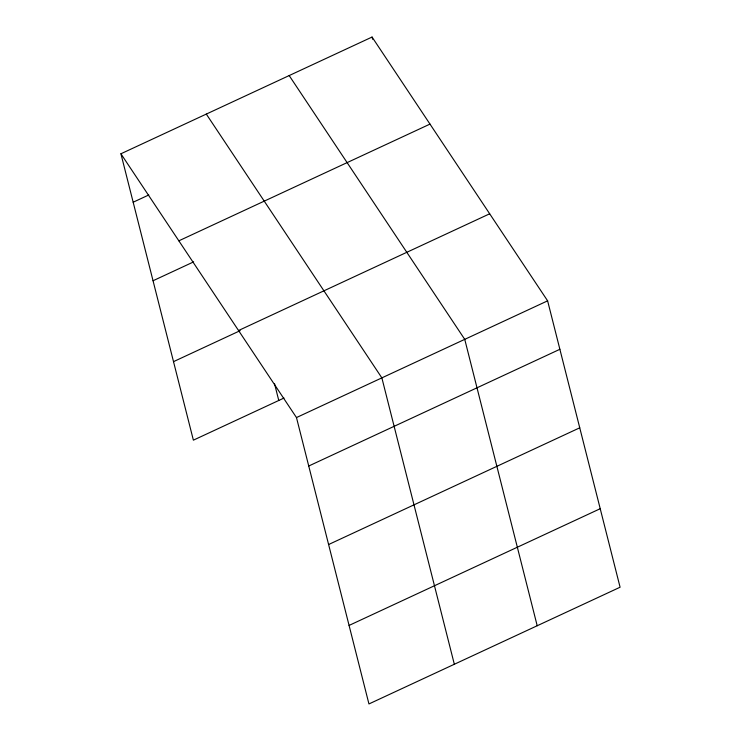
<?xml version="1.0" encoding="UTF-8"?>
<svg xmlns="http://www.w3.org/2000/svg" width="741" height="741" viewBox="0 0 741 741"><rect width="100%" height="100%" fill="white"/><g stroke="black" fill="none" stroke-linecap="round" stroke-linejoin="round"><path stroke-width="1.11" d="M120.913 153.776L372.056 37.05L547.618 300.837L620.087 587.224L368.944 703.95L296.474 417.563L120.913 153.776L193.382 440.163L284.016 398.037M133.176 202.219L148.793 194.966M178.85 240.825L429.993 124.099M153.044 280.746L193.651 261.869M238.537 330.514L489.681 213.788M173.514 361.645L240.158 330.662M296.474 417.563L547.618 300.837M308.738 466.015L559.881 349.289M328.606 544.533L579.749 427.807M349.076 625.432L600.219 508.706M289.185 75.573L464.746 339.359L537.206 625.747M206.304 114.086L381.865 377.882L454.335 664.26M372.056 37.05L372.612 39.254M274.513 383.643L278.773 400.473"/></g></svg>
